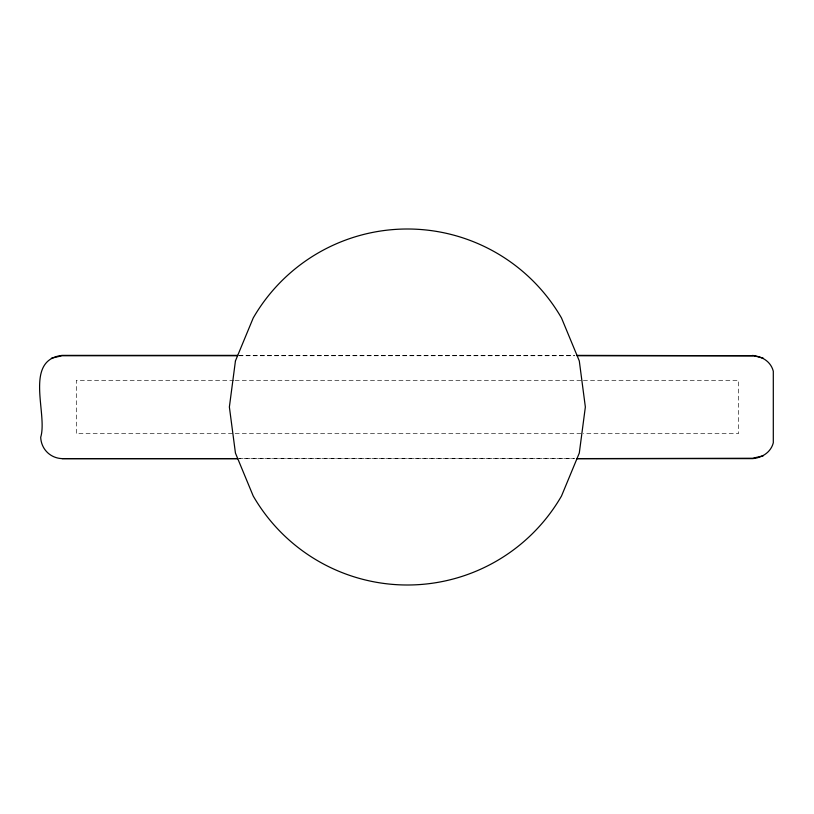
<?xml version="1.0" encoding="UTF-8"?>
<svg xmlns="http://www.w3.org/2000/svg" width="814" height="814" viewBox="0 0 814 814"><rect width="100%" height="100%" fill="white"/><g stroke="black" fill="none" stroke-linecap="round" stroke-linejoin="round"><path stroke-width="0.61" stroke-dasharray="4.07 3.05" d="M239.011 355.382L574.45 355.382M238.848 355.749L574.613 355.749M233.893 380.301L76.302 380.301L76.302 433.699L233.893 433.699M235.154 380.301L582.112 380.301M583.384 380.301L738.43 380.301L738.43 433.699L583.384 433.699M235.154 433.699L582.112 433.699M238.787 458.608L574.45 458.608L239.011 458.618"/><path stroke-width="1.22" d="M763.349 455.759L752.665 458.262L576.994 458.618L752.665 458.618C762.046 457.814 770.909 452.279 773.3 442.785L773.3 371.215C770.909 361.772 762.138 356.094 752.665 355.749L576.994 355.382M237.739 355.382L62.057 355.382C23.494 360.022 47.924 414.021 40.7 437.26C41.158 449.074 50.244 458.16 62.057 458.618L237.739 458.618M51.384 358.241L62.057 355.738L237.576 355.749M577.157 355.749L752.665 355.749M62.057 458.618L237.515 458.608M752.665 355.382L763.349 358.241M235.439 360.928L229.375 407L235.439 453.072L253.215 496.001A177.991 177.991 0 0 0 561.507 496.001L579.293 453.072L585.358 407L579.293 360.928L561.507 317.999A177.991 177.991 0 0 0 253.215 317.999L235.439 360.928"/></g></svg>
